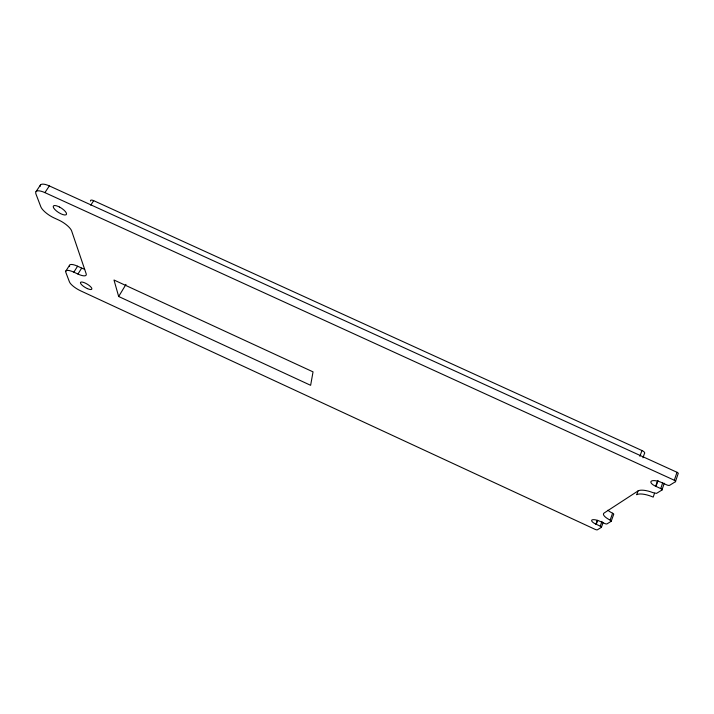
<?xml version="1.0" encoding="UTF-8"?>
<svg xmlns="http://www.w3.org/2000/svg" width="714" height="714" viewBox="0 0 714 714"><rect width="100%" height="100%" fill="white"/><g stroke="black" fill="none" stroke-linecap="round" stroke-linejoin="round"><path stroke-width="1.07" d="M674.319 480.245L44.893 192.619A13.504 4.534 33.1 0 0 35.95 193.994L40.814 206.757A13.155 4.338 32.8 0 0 54.112 217.94L58.673 220.037A12.807 4.168 32.4 0 1 71.65 230.97L86.162 273.757A11.629 3.534 31.3 0 1 77.951 274.051L73.845 272.159A11.379 3.391 31.1 0 0 65.858 272.462L69.445 281.887A11.138 3.267 30.9 0 0 80.646 290.848L595.11 529.36A1.937 0.58 21 0 0 597.422 529.788L601.393 527.343A1.955 0.589 20.9 0 0 600.269 526.156L595.048 523.719A6.899 2.097 20.9 0 1 591.977 519.962A6.899 2.097 20.9 0 1 599.296 521.015L604.615 523.451A1.99 0.607 20.8 0 0 607.007 523.88L611.193 521.3A2.017 0.625 20.6 0 0 610.14 520.113L609.354 519.694A12.263 3.82 20.5 0 1 604.089 513.045L638.013 490.955A13.53 4.543 19.5 0 1 652.81 492.589L656.514 493.383L661.94 490.036A2.321 0.794 19.1 0 0 660.736 488.581L654.604 485.743A8.184 2.847 19.1 0 1 651.4 481.084A8.184 2.847 19.1 0 1 660.432 482.021L666.706 484.868A2.365 0.83 18.9 0 0 669.661 485.279L675.435 481.718A2.401 0.848 18.7 0 0 674.319 480.245L677.006 472.284L49.355 185.917A13.468 4.605 33.3 0 0 40.145 186.408M675.435 481.718L678.113 473.766A2.392 0.866 18.5 0 0 677.006 472.284M660.736 488.581L662.717 482.771M661.94 490.036L664.243 483.271M655.666 486.252L657.656 480.46M656.014 486.421L658.013 480.629M654.515 493.276L653.203 497.105L651.489 496.417A13.548 4.507 19.5 0 0 636.683 494.731L638.013 490.955M642.939 457.79L644.43 453.595A4.614 1.714 19.2 0 0 641.948 450.525L93.668 200.661A4.391 1.58 32.7 0 0 90.517 201.08M639.896 456.317L641.948 450.525M611.193 521.3L613.647 514.428A2.008 0.634 20.5 0 0 612.603 513.232L611.818 512.813A12.227 3.882 20.4 0 1 607.891 510.233M610.14 520.113L612.603 513.232M600.269 526.156L602 521.363M601.393 527.343L603.116 522.55M595.958 524.156L597.341 520.327M596.261 524.299L597.645 520.47M118.667 296.506L113.99 280.013L313.035 371.869L310.635 385.31L118.667 296.506L125.985 284.413M77.951 274.051L81.691 268.098A11.602 3.597 31.4 0 0 84.645 269.267M73.845 272.159L77.594 266.215L81.691 268.098M65.768 271.195L69.508 265.296M90.767 205.186L93.668 200.661M44.893 192.619L49.355 185.917M36.057 191.575L40.511 184.926M69.588 266.581A11.353 3.454 31.2 0 1 77.594 266.215M59.619 207.096L58.271 206.444A7.756 2.597 32.8 0 0 54.782 209.416A7.756 2.597 32.8 0 0 65.991 214.816A7.756 2.597 32.8 0 0 59.619 207.096M87.385 288.608L86.242 288.054A6.56 1.946 30.9 0 1 80.521 283.163A6.56 1.946 30.9 0 1 84.395 282.717A6.56 1.946 30.9 0 1 91.276 287.474L91.687 288.117A6.56 1.946 30.9 0 1 87.385 288.608"/></g></svg>
